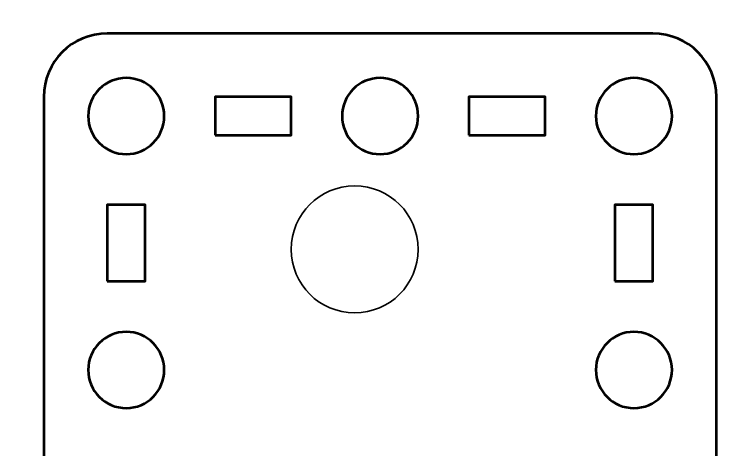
# Model space of a CAD drawing. Header units: centimetres. Extents: x -21 to 0, y -29.7 to 0.
# Drawn here: x -13.38 to -7.68, y -18.28 to -14.85 of the extents above; entities that cross this region are included whole.
import ezdxf

# ---------------------------------------------------------------- set-up
doc = ezdxf.new("R2010")
doc.units = ezdxf.units.CM
doc.header["$MEASUREMENT"] = 0
doc.layers.add('Layer 1', color=7, linetype='Continuous')

msp = doc.modelspace()

# ---------------------------------------------------------------- linework, layer by layer
at = {"layer": 'Layer 1', "color": 250, "lineweight": 35}
msp.add_ellipse((-10.70003, -16.70001), major_axis=(0, 0.5), ratio=1, dxfattribs=at)
at = {"layer": 'Layer 1', "color": 22, "lineweight": 53}
msp.add_open_spline([(-21, -29.19991), (-21, -29.19991), (-21, -0.49996), (-21, -0.49996), (-21, -0.49996), (-21, -0.22299), (-20.77691, 0), (-20.49991, 0), (-20.49991, 0), (-20.49991, 0), (-0.5001, 0), (-0.5001, 0), (-0.5001, 0), (-0.22296, 0), (0, -0.22299), (0, -0.49996), (0, -0.49996), (0, -0.49996), (0, -29.19991), (0, -29.19991), (0, -29.19991), (0, -29.47691), (-0.22296, -29.7), (-0.5001, -29.7), (-0.5001, -29.7), (-0.5001, -29.7), (-20.49991, -29.7), (-20.49991, -29.7), (-20.49991, -29.7), (-20.77691, -29.7), (-21, -29.47691), (-21, -29.19991)], degree=3, knots=[0, 0, 0, 0, 0.125, 0.125, 0.125, 0.125, 0.25, 0.25, 0.25, 0.25, 0.375, 0.375, 0.375, 0.375, 0.5, 0.5, 0.5, 0.5, 0.625, 0.625, 0.625, 0.625, 0.75, 0.75, 0.75, 0.75, 0.875, 0.875, 0.875, 0.875, 1, 1, 1, 1], dxfattribs=at)
at = {"layer": 'Layer 1', "color": 114, "lineweight": 53}
msp.add_open_spline([(-13.15006, -25.79993), (-13.15006, -25.79993), (-13.15006, -15.49995), (-13.15006, -15.49995), (-13.15006, -15.49995), (-13.15006, -15.22295), (-12.92697, -14.99999), (-12.64997, -14.99999), (-12.64997, -14.99999), (-12.64997, -14.99999), (-8.3501, -14.99999), (-8.3501, -14.99999), (-8.3501, -14.99999), (-8.07296, -14.99999), (-7.85, -15.22295), (-7.85, -15.49995), (-7.85, -15.49995), (-7.85, -15.49995), (-7.85, -25.79993), (-7.85, -25.79993), (-7.85, -25.79993), (-7.85, -26.07693), (-8.07296, -26.30003), (-8.3501, -26.30003), (-8.3501, -26.30003), (-8.3501, -26.30003), (-12.64997, -26.30003), (-12.64997, -26.30003), (-12.64997, -26.30003), (-12.92697, -26.30003), (-13.15006, -26.07693), (-13.15006, -25.79993)], degree=3, knots=[0, 0, 0, 0, 0.125, 0.125, 0.125, 0.125, 0.25, 0.25, 0.25, 0.25, 0.375, 0.375, 0.375, 0.375, 0.5, 0.5, 0.5, 0.5, 0.625, 0.625, 0.625, 0.625, 0.75, 0.75, 0.75, 0.75, 0.875, 0.875, 0.875, 0.875, 1, 1, 1, 1], dxfattribs=at)
at = {"layer": 'Layer 1', "lineweight": 53}
for points in [[(-12.50003, -15.35002), (-12.33426, -15.35002), (-12.20003, -15.48436), (-12.20003, -15.64998), (-12.20003, -15.64998), (-12.20003, -15.81565), (-12.33426, -15.94999), (-12.50003, -15.94999), (-12.50003, -15.94999), (-12.6657, -15.94999), (-12.80004, -15.81565), (-12.80004, -15.64998), (-12.80004, -15.64998), (-12.80004, -15.48436), (-12.6657, -15.35002), (-12.50003, -15.35002)], [(-10.49996, -15.35002), (-10.33433, -15.35002), (-10.19996, -15.48436), (-10.19996, -15.64998), (-10.19996, -15.64998), (-10.19996, -15.81565), (-10.33433, -15.94999), (-10.49996, -15.94999), (-10.49996, -15.94999), (-10.66573, -15.94999), (-10.79996, -15.81565), (-10.79996, -15.64998), (-10.79996, -15.64998), (-10.79996, -15.48436), (-10.66573, -15.35002), (-10.49996, -15.35002)], [(-8.50003, -15.35002), (-8.33436, -15.35002), (-8.20003, -15.48436), (-8.20003, -15.64998), (-8.20003, -15.64998), (-8.20003, -15.81565), (-8.33436, -15.94999), (-8.50003, -15.94999), (-8.50003, -15.94999), (-8.66566, -15.94999), (-8.80003, -15.81565), (-8.80003, -15.64998), (-8.80003, -15.64998), (-8.80003, -15.48436), (-8.66566, -15.35002), (-8.50003, -15.35002)], [(-11.80002, -15.79992), (-11.80002, -15.79992), (-11.80002, -15.49991), (-11.80002, -15.49991), (-11.80002, -15.49991), (-11.80002, -15.49991), (-11.20001, -15.49991), (-11.20001, -15.49991), (-11.20001, -15.49991), (-11.20001, -15.49991), (-11.20001, -15.79992), (-11.20001, -15.79992), (-11.20001, -15.79992), (-11.20001, -15.79992), (-11.80002, -15.79992), (-11.80002, -15.79992)], [(-9.80005, -15.79992), (-9.80005, -15.79992), (-9.80005, -15.49991), (-9.80005, -15.49991), (-9.80005, -15.49991), (-9.80005, -15.49991), (-9.20005, -15.49991), (-9.20005, -15.49991), (-9.20005, -15.49991), (-9.20005, -15.49991), (-9.20005, -15.79992), (-9.20005, -15.79992), (-9.20005, -15.79992), (-9.20005, -15.79992), (-9.80005, -15.79992), (-9.80005, -15.79992)], [(-12.64997, -16.95004), (-12.64997, -16.95004), (-12.64997, -16.35004), (-12.64997, -16.35004), (-12.64997, -16.35004), (-12.64997, -16.35004), (-12.34996, -16.35004), (-12.34996, -16.35004), (-12.34996, -16.35004), (-12.34996, -16.35004), (-12.34996, -16.95004), (-12.34996, -16.95004), (-12.34996, -16.95004), (-12.34996, -16.95004), (-12.64997, -16.95004), (-12.64997, -16.95004)], [(-8.6501, -16.95004), (-8.6501, -16.95004), (-8.6501, -16.35004), (-8.6501, -16.35004), (-8.6501, -16.35004), (-8.6501, -16.35004), (-8.3501, -16.35004), (-8.3501, -16.35004), (-8.3501, -16.35004), (-8.3501, -16.35004), (-8.3501, -16.95004), (-8.3501, -16.95004), (-8.3501, -16.95004), (-8.3501, -16.95004), (-8.6501, -16.95004), (-8.6501, -16.95004)], [(-12.50003, -17.34995), (-12.33426, -17.34995), (-12.20003, -17.48432), (-12.20003, -17.64995), (-12.20003, -17.64995), (-12.20003, -17.81572), (-12.33426, -17.94995), (-12.50003, -17.94995), (-12.50003, -17.94995), (-12.6657, -17.94995), (-12.80004, -17.81572), (-12.80004, -17.64995), (-12.80004, -17.64995), (-12.80004, -17.48432), (-12.6657, -17.34995), (-12.50003, -17.34995)], [(-8.50003, -17.34995), (-8.33436, -17.34995), (-8.20003, -17.48432), (-8.20003, -17.64995), (-8.20003, -17.64995), (-8.20003, -17.81572), (-8.33436, -17.94995), (-8.50003, -17.94995), (-8.50003, -17.94995), (-8.66566, -17.94995), (-8.80003, -17.81572), (-8.80003, -17.64995), (-8.80003, -17.64995), (-8.80003, -17.48432), (-8.66566, -17.34995), (-8.50003, -17.34995)]]:
    msp.add_open_spline(points, degree=3, knots=[0, 0, 0, 0, 0.25, 0.25, 0.25, 0.25, 0.5, 0.5, 0.5, 0.5, 0.75, 0.75, 0.75, 0.75, 1, 1, 1, 1], dxfattribs=at)

doc.saveas('drawing.dxf')
